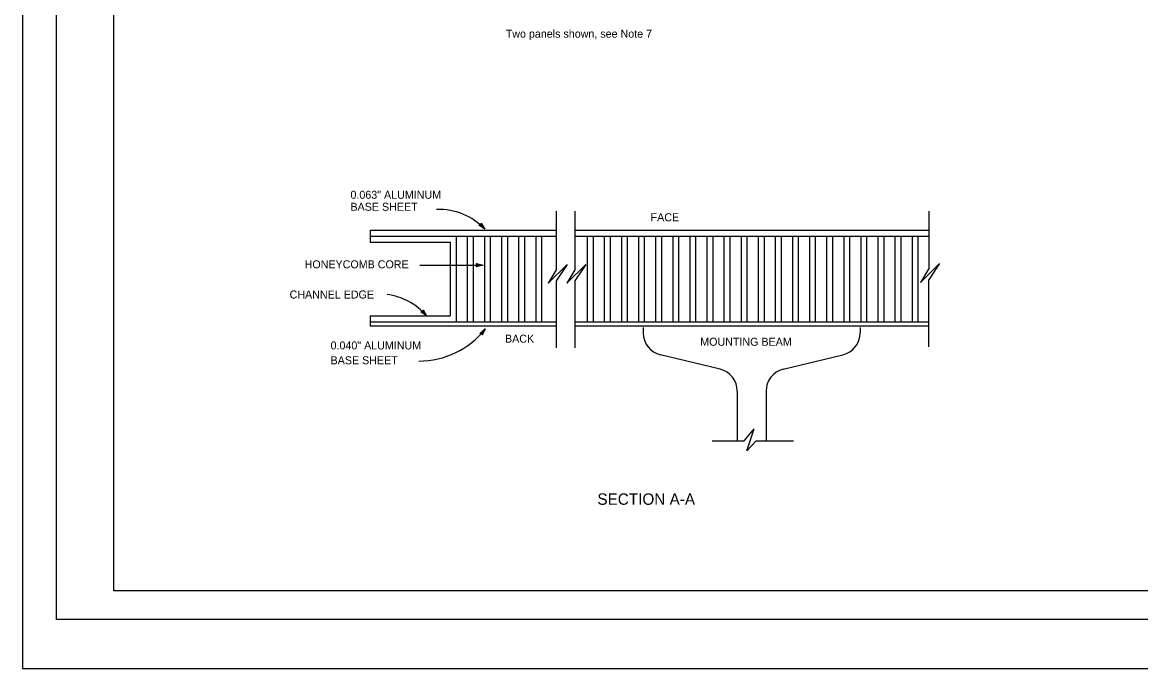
# Model space of a CAD drawing. Extents: x -894 to 866, y -472 to 714.
# Drawn here: x -894 to 84, y -472 to 93 of the extents above; entities that cross this region are included whole.
import ezdxf

# ---------------------------------------------------------------- set-up
doc = ezdxf.new("R2010")
doc.units = 0
for name, color, linetype in [('border_PLOTTING-ELEMENTS', 7, 'Continuous'), ('border_rw_22x34_Cut_Lines', 7, 'Continuous'), ('border_SHEET', 7, 'Continuous'), ('tcd_SIGN-OVERHEAD', 7, 'Continuous'), ('tcd_SIGN-OVERHEAD-anno', 7, 'Continuous')]:
    doc.layers.add(name, color=color, linetype=linetype)

msp = doc.modelspace()

# ---------------------------------------------------------------- linework, layer by layer
at = {"layer": 'border_PLOTTING-ELEMENTS'}
for points in [[(-894.04, -472.44), (865.96, -472.44), (865.96, 713.56), (-894.04, 713.56)], [(-864.04, 670.56), (835.96, 670.56), (835.96, -429.44), (-864.04, -429.44)]]:
    msp.add_lwpolyline(points, close=True, dxfattribs=at)
at = {"layer": 'border_rw_22x34_Cut_Lines'}
msp.add_lwpolyline([(-864.04, 670.56), (835.96, 670.56), (835.96, -429.44), (-864.04, -429.44)], close=True, dxfattribs=at)
at = {"layer": 'border_SHEET'}
for p, q in [((-814.04, -404.44), (-814.04, 645.56)), ((810.96, -404.44), (-814.04, -404.44))]:
    msp.add_line(p, q, dxfattribs=at)
at = {"layer": 'tcd_SIGN-OVERHEAD'}
for p, q in [((-426.99, -72.33), (-426.99, -123.66)), ((-410.76, -72.33), (-410.76, -123.66)), ((-100.92, -72.33), (-100.92, -122.29)), ((-589.83, -88.81), (-589.83, -99.23)), ((-589.83, -88.81), (-426.99, -88.81)), ((-589.83, -94.12), (-426.99, -94.12)), ((-514.63, -94.12), (-514.63, -168.92)), ((-504.79, -94.12), (-504.79, -168.92)), ((-499.67, -94.12), (-499.67, -168.92)), ((-489.83, -94.12), (-489.83, -168.92)), ((-484.71, -94.12), (-484.71, -168.92)), ((-474.87, -94.12), (-474.87, -168.92)), ((-469.75, -94.12), (-469.75, -168.92)), ((-459.91, -94.12), (-459.91, -168.92)), ((-454.79, -94.12), (-454.79, -168.92)), ((-444.94, -94.12), (-444.94, -168.92)), ((-439.83, -94.12), (-439.83, -168.92)), ((-410.76, -88.81), (-100.92, -88.81)), ((-410.76, -94.12), (-100.92, -94.12)), ((-399.93, -94.12), (-399.93, -168.92)), ((-394.81, -94.12), (-394.81, -168.92)), ((-384.97, -94.12), (-384.97, -168.92)), ((-379.85, -94.12), (-379.85, -168.92)), ((-370.01, -94.12), (-370.01, -168.92)), ((-364.89, -94.12), (-364.89, -168.92)), ((-355.05, -94.12), (-355.05, -168.92)), ((-349.93, -94.12), (-349.93, -168.92)), ((-340.09, -94.12), (-340.09, -168.92)), ((-334.97, -94.12), (-334.97, -168.92)), ((-325.13, -94.12), (-325.13, -168.92)), ((-320.01, -94.12), (-320.01, -168.92)), ((-310.17, -94.12), (-310.17, -168.92)), ((-305.05, -94.12), (-305.05, -168.92)), ((-295.21, -94.12), (-295.21, -168.92)), ((-290.09, -94.12), (-290.09, -168.92)), ((-280.25, -94.12), (-280.25, -168.92)), ((-275.13, -94.12), (-275.13, -168.92)), ((-265.29, -94.12), (-265.29, -168.92)), ((-260.17, -94.12), (-260.17, -168.92)), ((-250.33, -94.12), (-250.33, -168.92)), ((-245.21, -94.12), (-245.21, -168.92)), ((-235.36, -94.12), (-235.36, -168.92)), ((-230.25, -94.12), (-230.25, -168.92)), ((-220.4, -94.12), (-220.4, -168.92)), ((-215.29, -94.12), (-215.29, -168.92)), ((-205.44, -94.12), (-205.44, -168.92)), ((-200.33, -94.12), (-200.33, -168.92)), ((-190.48, -94.12), (-190.48, -168.92)), ((-185.37, -94.12), (-185.37, -168.92)), ((-175.52, -94.12), (-175.52, -168.92)), ((-170.4, -94.12), (-170.4, -168.92)), ((-160.56, -94.12), (-160.56, -168.92)), ((-155.44, -94.12), (-155.44, -168.92)), ((-145.6, -94.12), (-145.6, -168.92)), ((-140.48, -94.12), (-140.48, -168.92)), ((-130.64, -94.12), (-130.64, -168.92)), ((-125.52, -94.12), (-125.52, -168.92)), ((-115.68, -94.12), (-115.68, -168.92)), ((-110.56, -94.12), (-110.56, -168.92)), ((-589.83, -99.23), (-519.75, -99.23)), ((-519.75, -99.23), (-519.75, -163.8)), ((-433.95, -135.21), (-417.36, -118.79)), ((-426.99, -123.66), (-433.95, -135.21)), ((-417.36, -118.79), (-426.99, -133.22)), ((-417.72, -135.21), (-401.13, -118.79)), ((-410.76, -123.66), (-417.72, -135.21)), ((-401.13, -118.79), (-410.76, -133.22)), ((-108.25, -134.46), (-91.66, -118.04)), ((-100.92, -122.29), (-108.25, -134.46)), ((-91.66, -118.04), (-101.29, -132.47)), ((-426.99, -133.22), (-426.99, -191.77)), ((-410.76, -133.22), (-410.76, -191.77)), ((-101.29, -132.47), (-101.29, -191.02)), ((-589.83, -163.8), (-519.75, -163.8)), ((-589.83, -163.8), (-589.83, -172.7)), ((-589.83, -168.92), (-426.99, -168.92)), ((-426.99, -172.7), (-589.83, -172.7)), ((-410.76, -168.92), (-101.29, -168.92)), ((-101.29, -172.7), (-410.76, -172.7)), ((-350.91, -174.04), (-350.91, -178.66)), ((-161.14, -174.04), (-161.14, -178.66)), ((-283.64, -210.53), (-335.89, -197.78)), ((-228.41, -210.53), (-176.16, -197.78)), ((-268.62, -229.65), (-268.62, -273.27)), ((-243.43, -229.65), (-243.43, -273.27)), ((-262.6, -273.27), (-253.79, -262.51)), ((-260.15, -281.76), (-253.79, -262.51)), ((-290.49, -273.27), (-262.6, -273.27)), ((-252, -273.27), (-260.15, -281.76)), ((-252, -273.27), (-219.54, -273.27))]:
    msp.add_line(p, q, dxfattribs=at)
for centre, radius, start, end in [((-331.22, -178.66), 19.69, 180, 256.28673), ((-180.83, -178.66), 19.68, 283.71327, 0), ((-288.31, -229.65), 19.69, 0, 76.28662), ((-223.74, -229.65), 19.69, 103.71338, 180)]:
    msp.add_arc(centre, radius, start, end, dxfattribs=at)
at = {"layer": 'tcd_SIGN-OVERHEAD-anno'}
for p, q in [((-494.62, -84.43), (-493.11, -84.09)), ((-489.52, -87.86), (-494.62, -84.43)), ((-494.62, -84.43), (-494.62, -84.43)), ((-490.48, -86.85), (-494.2, -84.36)), ((-491.42, -85.86), (-493.83, -84.24)), ((-492.38, -84.86), (-493.41, -84.17)), ((-493.11, -84.09), (-492.69, -82.59)), ((-493.03, -83.78), (-492.38, -84.86)), ((-492.9, -83.41), (-491.42, -85.86)), ((-492.8, -82.99), (-490.47, -86.86)), ((-492.69, -82.59), (-492.69, -82.59)), ((-492.69, -82.59), (-489.52, -87.86)), ((-489.52, -87.86), (-489.52, -87.86)), ((-546.4, -119.44), (-490.83, -119.44)), ((-496.03, -119.44), (-496.83, -118.1)), ((-496.83, -118.1), (-496.83, -118.1)), ((-496.83, -118.1), (-490.83, -119.44)), ((-490.83, -119.44), (-496.83, -120.77)), ((-496.83, -120.77), (-496.03, -119.44)), ((-496.83, -120.77), (-496.83, -120.77)), ((-496.62, -118.46), (-492.21, -119.44)), ((-492.22, -119.45), (-496.6, -120.41)), ((-493.6, -119.44), (-496.42, -120.07)), ((-496.38, -118.82), (-493.6, -119.44)), ((-496.21, -119.17), (-494.98, -119.44)), ((-494.98, -119.44), (-496.19, -119.71)), ((-490.83, -119.44), (-490.83, -119.44)), ((-545.38, -160.14), (-543.85, -159.89)), ((-540.48, -163.86), (-545.38, -160.14)), ((-545.38, -160.14), (-545.38, -160.14)), ((-541.39, -162.8), (-544.95, -160.09)), ((-542.27, -161.75), (-544.57, -160)), ((-543.16, -160.7), (-544.15, -159.95)), ((-543.85, -159.89), (-543.34, -158.42)), ((-543.75, -159.58), (-543.16, -160.7)), ((-543.59, -159.22), (-542.27, -161.75)), ((-543.47, -158.81), (-541.38, -162.81)), ((-543.34, -158.42), (-543.34, -158.42)), ((-543.34, -158.42), (-540.48, -163.86)), ((-540.48, -163.86), (-540.48, -163.86)), ((-493.87, -179.09), (-489.1, -175.21)), ((-489.1, -175.21), (-491.77, -180.75)), ((-489.1, -175.21), (-489.1, -175.21)), ((-492.32, -179.3), (-493.87, -179.09)), ((-493.87, -179.09), (-493.87, -179.09)), ((-493.46, -179.14), (-489.96, -176.3)), ((-493.03, -179.18), (-490.82, -177.38)), ((-492.65, -179.26), (-491.67, -178.46)), ((-491.77, -180.75), (-492.32, -179.3)), ((-491.67, -178.46), (-492.21, -179.58)), ((-490.82, -177.38), (-492.07, -179.99)), ((-489.96, -176.31), (-491.91, -180.34)), ((-491.77, -180.75), (-491.77, -180.75))]:
    msp.add_line(p, q, dxfattribs=at)
for centre, radius, start, end in [((-529.58, -126.08), 55.37, 43.65643, 92.09951), ((-581.89, -198.92), 54.25, 40.25803, 82.72004), ((-547.15, -129.42), 73.93, 269.89022, 321.73083)]:
    msp.add_arc(centre, radius, start, end, dxfattribs=at)

# ---------------------------------------------------------------- texts
for s, height, p in [('Two panels shown, see Note 7', 7, (-471.17, 79.58)), ('0.063" ALUMINUM', 7, (-607.02, -61.34)), ('BASE SHEET', 7, (-607.02, -71.84)), ('FACE', 7, (-344.43, -81.03)), ('HONEYCOMB CORE', 7, (-647.1, -122.2)), ('CHANNEL EDGE', 7, (-660.27, -148.61)), ('BACK', 7, (-471.82, -187.26)), ('MOUNTING BEAM', 7, (-301.05, -189.94)), ('0.040" ALUMINUM', 7, (-624.43, -193.15)), ('BASE SHEET', 7, (-624.43, -206.15)), ('SECTION A-A', 10, (-390.98, -329.11))]:
    msp.add_text(s, height=height, dxfattribs=at).set_placement(p)

doc.saveas('drawing.dxf')
